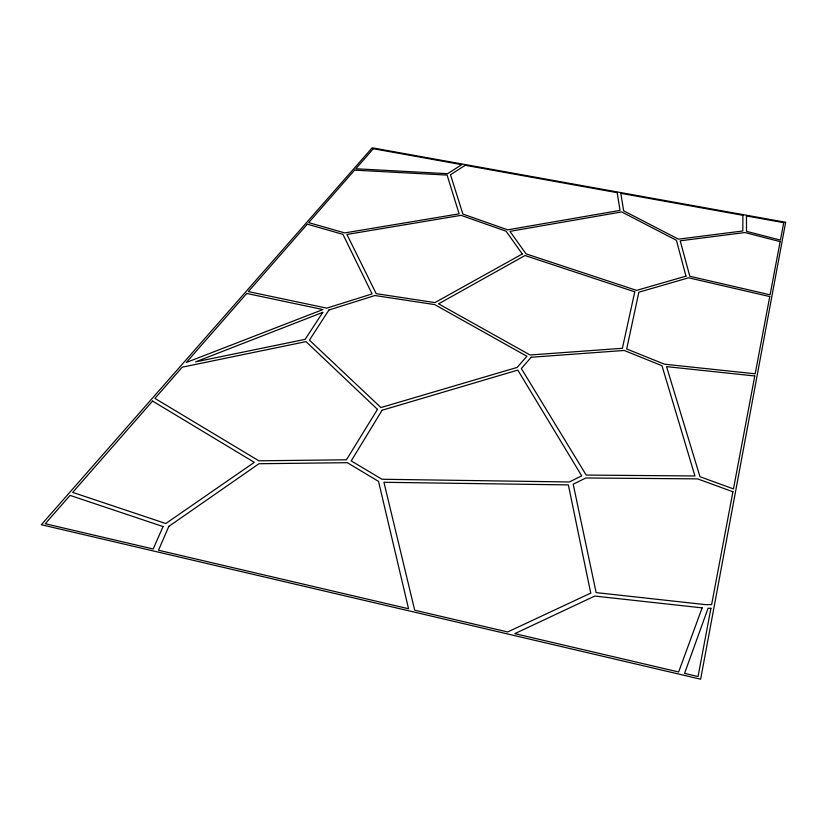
<?xml version="1.0" encoding="UTF-8"?>
<svg xmlns="http://www.w3.org/2000/svg" width="827" height="827" viewBox="0 0 827 827"><rect width="100%" height="100%" fill="white"/><g stroke="black" fill="none" stroke-linecap="round" stroke-linejoin="round"><path stroke-width="1.24" d="M742.884 215.32L742.811 230.981L678.44 239.158L623.661 210.833L620.788 193.311L742.884 215.32M785.65 222.287L700.645 679.194L41.35 524.721L372.212 147.806L785.65 222.287M710.931 608.279L698.05 676.527L684.57 673.374L708.057 608.29L710.931 608.279M732.918 491.776L711.623 604.589L705.276 604.609L596.143 592.608L573.204 484.229L585.805 477.985L697.595 478.874L732.918 491.776M754.772 375.975L733.456 488.922L699.983 476.724L666.541 366.63L754.772 375.975M769.761 296.573L755.185 373.804L664.505 364.2L626.69 348.984L638.837 292.21L688.622 277.8L769.761 296.573M780.13 241.639L770.092 294.805L689.821 276.27L680.207 240.802L744.951 232.542L780.13 241.639M783.707 222.67L780.419 240.099L746.492 231.343L746.481 215.961L783.707 222.67M634.764 291.848L622.38 348.301L530.076 354.99L438.568 303.84L525.042 255.512L634.764 291.848M702.144 607.866L678.636 671.979L514.818 633.637L594.768 596.06L702.144 607.866M168.832 526.375L158.484 550.234L408.548 608.765L378.539 481.376L347.299 462.686L258.975 463.73L168.832 526.375M163.043 526.561L153.191 548.994L45.268 523.739L70.068 495.394L163.043 526.561M382.105 410.244L351.206 460.908L381.981 479.257L569.348 481.965L581.691 475.876L517.805 370.093L382.105 410.244M377.484 409.375L346.441 459.791L258.851 460.804L154.918 398.397L182.219 367.178L306.011 341.634L377.484 409.375M328.939 310.011L309.422 340.135L380.916 407.556L517.144 367.415L526.892 356.261L434.733 304.605L374.931 295.518L328.939 310.011M322.788 312.368L305.153 339.349L195.617 361.854L322.788 312.368M531.161 357.254L521.361 368.553L586.198 475.08L694.938 475.97L661.972 365.71L624.189 350.462L531.161 357.254M152.581 401.064L72.683 492.396L165.803 523.532L254.292 462.355L152.581 401.064M246.715 293.461L186.323 362.484L322.933 309.556L246.715 293.461M307.313 224.179L248.338 291.6L326.768 308.14L372.078 293.916L342.957 234.372L307.313 224.179M354.587 170.135L308.678 222.618L344.756 232.914L459.13 213.842L447.107 175.086L354.587 170.135M373.318 148.715L355.786 168.76L447.603 173.68L461.766 164.656L373.318 148.715M465.229 165.276L450.488 174.724L462.882 214.069L507.685 229.834L620.023 210.389L617.2 192.67L465.229 165.276M522.271 253.992L434.919 302.589L376.182 293.657L346.937 234.454L461.073 215.34L506.083 231.198L522.271 253.992M590.736 593.114L507.654 631.962L414.699 610.212L383.924 482.286L568.366 484.901L590.736 593.114M685.965 276.156L636.563 290.391L526.034 253.858L509.939 231.353L621.697 211.929L676.424 240.295L685.965 276.156"/></g></svg>
